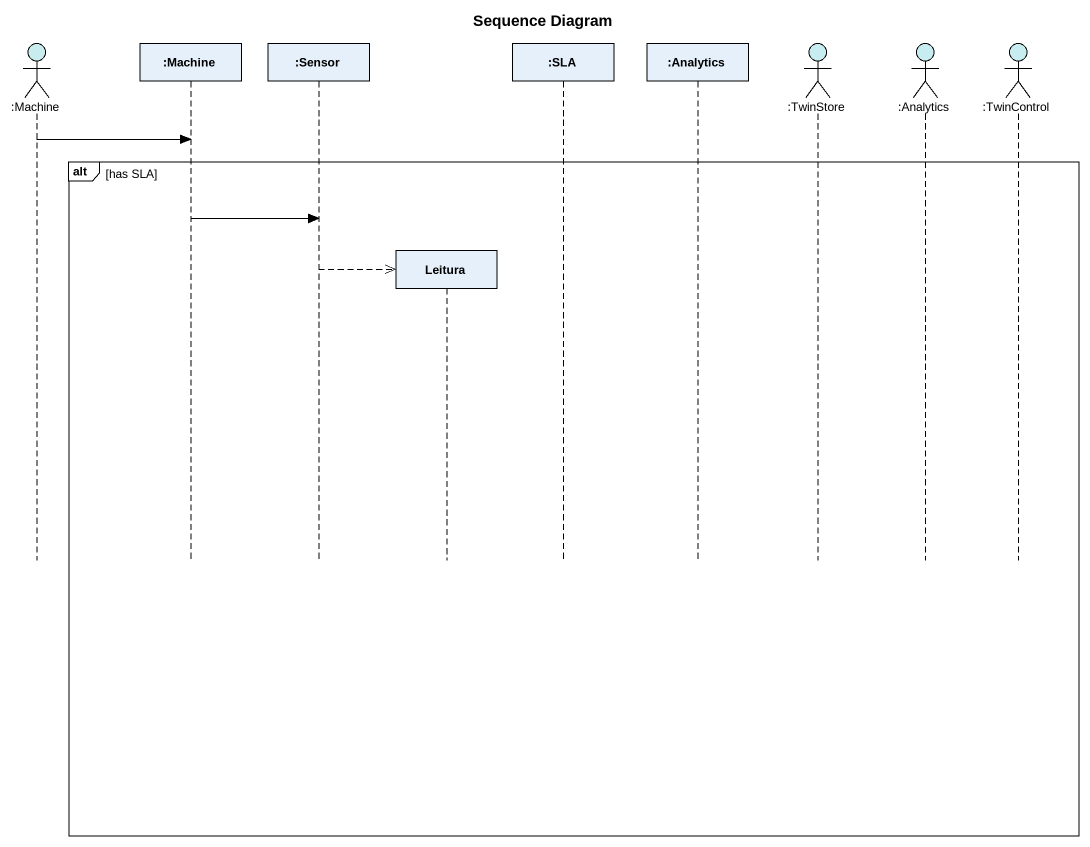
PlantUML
@startuml
title Sequence Diagram
hide footbox
actor ":Machine" as Machine #C9ECEF
participant ":Machine" as Machine_2
participant ":Sensor" as Sensor
participant Leitura
participant ":SLA" as SLA
participant ":Analytics" as Analytics
actor ":TwinStore" as TwinStore #C8EDF0
actor ":Analytics" as Analytics_2 #C8EDF0
actor ":TwinControl" as TwinControl #C8EDF0

Machine -> Machine_2
alt has SLA
  Machine_2 -> Sensor
  Sensor -->> Leitura **
end
@enduml
